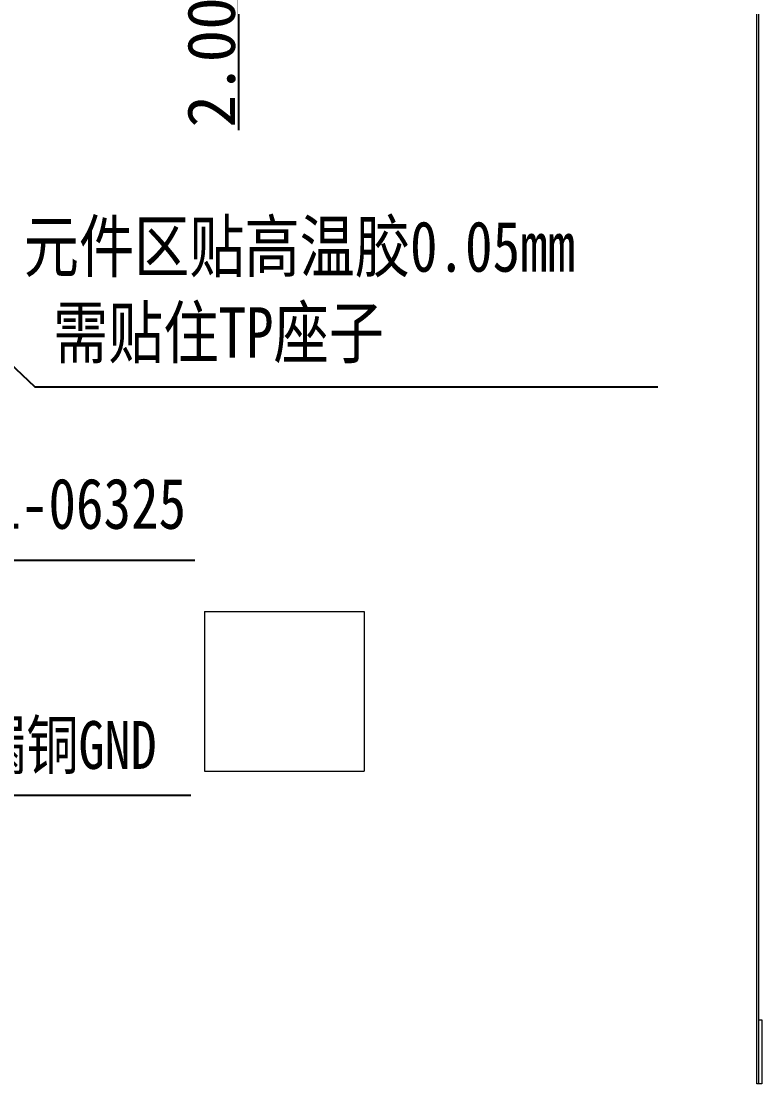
# Model space of a CAD drawing. Header units: inches. Extents: x 4091 to 6273, y -6229 to -5636.
# Drawn here: x 5152.8 to 5199.2, y -5985.6 to -5919 of the extents above; entities that cross this region are included whole.
import ezdxf

# ---------------------------------------------------------------- set-up
doc = ezdxf.new("R2010")
doc.units = ezdxf.units.IN
doc.header["$LTSCALE"] = 0.5
doc.header["$MEASUREMENT"] = 0
doc.header["$PDMODE"] = 35
doc.layers.get('0').update_dxf_attribs({"lineweight": 0})
doc.layers.get('Defpoints').update_dxf_attribs({"lineweight": 0})
doc.layers.add('FPC', color=35, linetype='Continuous', lineweight=0)
doc.layers.add('标注', color=3, linetype='Continuous', lineweight=13)
doc.layers.add('上层ITO', color=3, linetype='Continuous')
doc.styles.get("Standard").update_dxf_attribs({"font": ''})
doc.styles.add('宋', font='')
doc.styles.add('宋体', font='', dxfattribs={"width": 0.8, "height": 3.5})
doc.styles.get('Standard').set_extended_font_data('SimSun')
doc.styles.get('宋').set_extended_font_data('SimSun')
doc.styles.get('宋体').set_extended_font_data('SimSun')
doc.dimstyles.new('123', dxfattribs={"dimtxt": 1.5, "dimasz": 1.2, "dimexe": 0.5, "dimexo": 0.5, "dimgap": 0.8, "dimtad": 1, "dimdsep": 46, "dimtxsty": 'Standard', "dimcen": 2.5, "dimadec": 0, "dimazin": 0, "dimtp": 0.01, "dimtm": 0.01, "dimtfac": 1, "dimtofl": 0, "dimtmove": 0, "dimatfit": 3, "dimfxl": 1, "dimtolj": 1, "dimtzin": 0, "dimarcsym": 0})
doc.dimstyles.new('ISO-25$0', dxfattribs={"dimtxt": 3, "dimasz": 1, "dimexe": 1.5, "dimexo": 0.5, "dimgap": 0.2, "dimtad": 1, "dimzin": 1, "dimdsep": 46, "dimtxsty": '宋', "dimcen": 0.5, "dimadec": 0, "dimazin": 0, "dimtp": 1.2, "dimtm": 1.2, "dimtfac": 1, "dimtmove": 0, "dimatfit": 3, "dimfxl": 1, "dimtolj": 1, "dimarcsym": 0})
doc.dimstyles.new('LCM-DC', dxfattribs={"dimtxt": 4, "dimasz": 3, "dimexe": 1.25, "dimexo": 2, "dimtad": 1, "dimdsep": 46, "dimtxsty": '宋体', "dimcen": 2.5, "dimclrd": 256, "dimclre": 256, "dimclrt": 256, "dimadec": 0, "dimazin": 0, "dimtfac": 1, "dimtmove": 0, "dimatfit": 3, "dimfxl": 1, "dimarcsym": 0})

# ---------------------------------------------------------------- blocks, each defined once
blk = doc.blocks.new('*D52')
at = {"layer": 'Defpoints', "color": 0, "linetype": 'ByBlock'}
for p in [(5159.309, -5913.375), (5166.382, -5913.375), (5159.309, -5915.375)]:
    blk.add_point(p, dxfattribs=at)
at = {"layer": '上层ITO', "color": 0, "lineweight": -2}
for p, q in [((5166.382, -5912.375), (5166.382, -5911.375)), ((5159.809, -5913.375), (5167.882, -5913.375)), ((5166.382, -5913.375), (5166.382, -5915.375)), ((5159.809, -5915.375), (5167.882, -5915.375)), ((5166.382, -5916.375), (5166.382, -5925.875))]:
    blk.add_line(p, q, dxfattribs=at)
at = {"layer": '上层ITO', "color": 0, "linetype": 'ByBlock'}
for points in [[(5166.216, -5912.375), (5166.549, -5912.375), (5166.382, -5913.375)], [(5166.216, -5916.375), (5166.549, -5916.375), (5166.382, -5915.375)]]:
    blk.add_solid(points, dxfattribs=at)
at = {"layer": '上层ITO', "color": 0, "linetype": 'ByBlock', "insert": (5164.682, -5921.625), "char_height": 3, "attachment_point": 5, "rotation": 90, "style": '宋'}
blk.add_mtext('\\A1;2.00', dxfattribs=at)

msp = doc.modelspace()

# ---------------------------------------------------------------- linework, layer by layer
at = {"color": 2}
for p, q in [((5164.2439, -5955.9965), (5174.2439, -5955.9965)), ((5164.2439, -5955.9965), (5164.2439, -5965.9965)), ((5174.2439, -5955.9965), (5174.2439, -5965.9965)), ((5164.2439, -5965.9965), (5174.2439, -5965.9965))]:
    msp.add_line(p, q, dxfattribs=at)
at = {"layer": 'FPC'}
for p, q in [((5198.8592, -5985.5564), (5198.8592, -5915.0033)), ((5198.9592, -5915.0033), (5198.9592, -5985.5564)), ((5198.9592, -5981.5564), (5199.1592, -5981.5564)), ((5199.1592, -5981.5564), (5199.1592, -5985.5564)), ((5199.1592, -5985.5564), (5198.8592, -5985.5564))]:
    msp.add_line(p, q, dxfattribs=at)

# ---------------------------------------------------------------- texts
at = {"color": 3, "char_height": 3.168, "width": 67.420022, "attachment_point": 1, "style": '宋体'}
for s, insert in [('元件区贴高温胶0.05mm', (5152.9242, -5931.5586)), ('需贴住TP座子', (5154.7564, -5936.9493)), ('连接器：\\POK-F501-06325 ', (5140.679, -5942.3712))]:
    msp.add_mtext(s, dxfattribs=dict(at, insert=insert))
at = {"layer": '标注', "insert": (5143.2578, -5966.1857), "char_height": 3, "width": 28.652715, "attachment_point": 7, "style": '宋体'}
msp.add_mtext('双面漏铜GND', dxfattribs=at)

# ---------------------------------------------------------------- dimensions: what is measured, and where the dimension line sits
at = {"layer": '上层ITO', "color": 0, "linetype": 'ByBlock'}
dim = msp.add_linear_dim(base=(5166.3822, -5913.3752), p1=(5159.3089, -5915.3752), p2=(5159.3089, -5913.3752), angle=90, dimstyle='ISO-25$0', override={"dimfxl": 1.25, "dimarcsym": 1}, dxfattribs=at)
dim.commit()
dim.dimension.update_dxf_attribs({"geometry": '*D52', "text_midpoint": (5166.3822, -5921.6252), "dimtype": 160})

# ---------------------------------------------------------------- leaders
at = {"layer": '标注', "color": 3}
for points in [[(5123.8689, -5928.1326), (5140.8131, -5952.7743), (5163.6455, -5952.7743)], [(5141.1222, -5930.1326), (5153.6111, -5941.9281), (5192.6489, -5941.9281)]]:
    msp.add_leader(points, dimstyle='123', override={"dimtxt": 2.5, "dimasz": 1.5, "dimgap": 0.8, "dimtad": 0, "dimdec": 3, "dimtxsty": '宋体', "dimtdec": 3, "dimfxl": 0.5, "dimarcsym": 1}, dxfattribs=at)
at = {"layer": '标注'}
msp.add_leader([(5123.2689, -5964.6255), (5143.2681, -5967.4861), (5163.381, -5967.4861)], dimstyle='LCM-DC', override={"dimtfillclr": 256}, dxfattribs=at)

doc.saveas('drawing.dxf')
